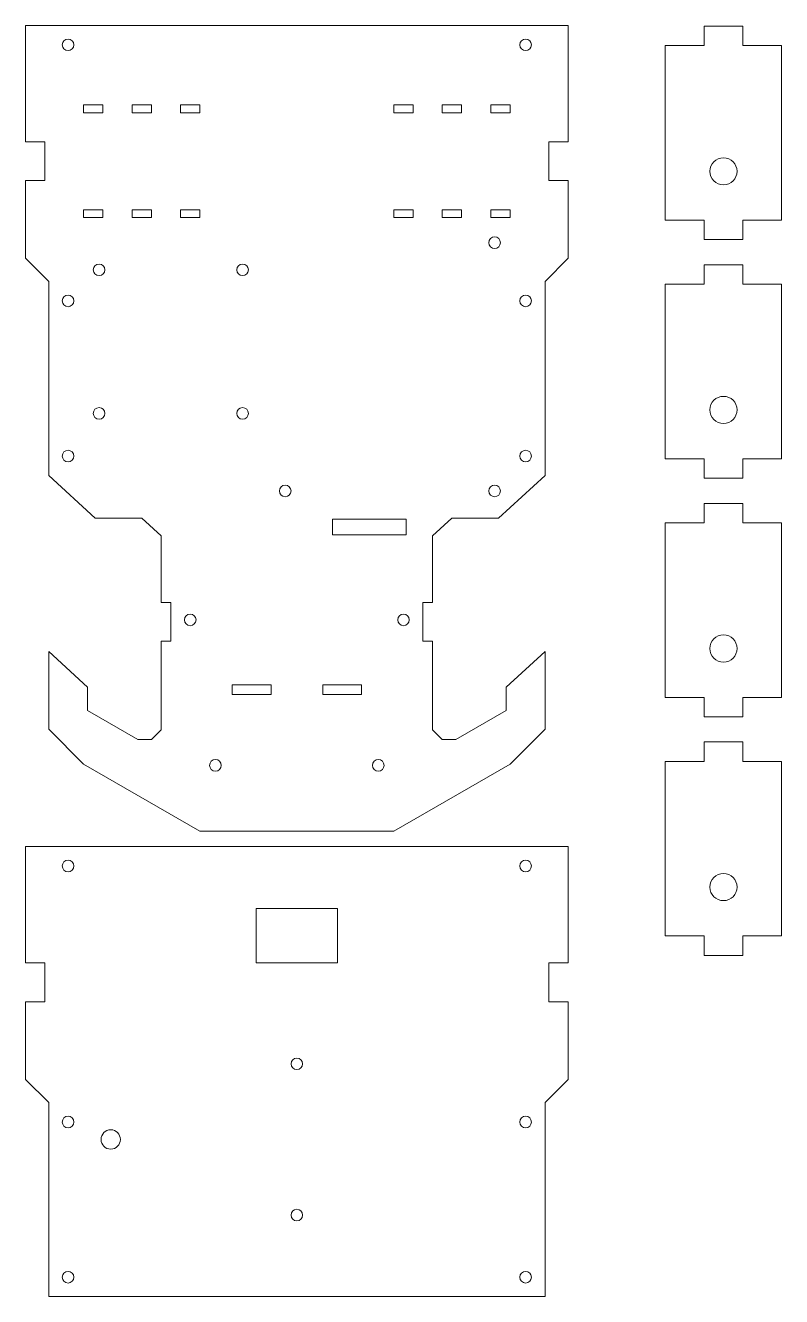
# Model space of a CAD drawing. Header units: millimetres. Extents: x 4 to 38, y -36.1 to -3.3.
# Drawn here: x 18.47 to 37.97, y -36.1 to -3.33 of the extents above; entities that cross this region are included whole.
import ezdxf

# ---------------------------------------------------------------- set-up
doc = ezdxf.new("R2010")
doc.units = ezdxf.units.MM
doc.header["$MEASUREMENT"] = 0
doc.layers.add('Layer 1', color=7, linetype='Continuous', lineweight=0)

msp = doc.modelspace()

# ---------------------------------------------------------------- linework, layer by layer
at = {"layer": 'Layer 1', "color": 18, "lineweight": 9, "true_color": 0x010101}
for points, knots in [([(32.471, -6.333), (32.471, -6.333), (32.471, -3.333), (32.471, -3.333), (32.471, -3.333), (18.471, -3.333), (18.471, -3.333), (18.471, -3.333), (18.471, -6.333), (18.471, -6.333), (18.471, -6.333), (18.971, -6.333), (18.971, -6.333), (18.971, -6.333), (18.971, -7.333), (18.971, -7.333), (18.971, -7.333), (18.471, -7.333), (18.471, -7.333), (18.471, -7.333), (18.471, -9.333), (18.471, -9.333), (18.471, -9.333), (19.071, -9.933), (19.071, -9.933), (19.071, -9.933), (19.071, -14.933), (19.071, -14.933), (19.071, -14.933), (20.271, -16.033), (20.271, -16.033), (20.271, -16.033), (21.471, -16.033), (21.471, -16.033), (21.471, -16.033), (21.971, -16.491), (21.971, -16.491), (21.971, -16.491), (21.971, -18.206), (21.971, -18.206), (21.971, -18.206), (22.221, -18.206), (22.221, -18.206), (22.221, -18.206), (22.221, -19.206), (22.221, -19.206), (22.221, -19.206), (21.971, -19.206), (21.971, -19.206), (21.971, -19.206), (21.971, -21.491), (21.971, -21.491), (21.971, -21.491), (21.721, -21.741), (21.721, -21.741), (21.721, -21.741), (21.371, -21.741), (21.371, -21.741), (21.371, -21.741), (20.071, -20.99), (20.071, -20.99), (20.071, -20.99), (20.071, -20.39), (20.071, -20.39), (20.071, -20.39), (19.071, -19.474), (19.071, -19.474), (19.071, -19.474), (19.071, -21.474), (19.071, -21.474), (19.071, -21.474), (19.971, -22.374), (19.971, -22.374), (19.971, -22.374), (22.971, -24.106), (22.971, -24.106), (22.971, -24.106), (27.971, -24.106), (27.971, -24.106), (27.971, -24.106), (30.971, -22.374), (30.971, -22.374), (30.971, -22.374), (31.871, -21.474), (31.871, -21.474), (31.871, -21.474), (31.871, -19.474), (31.871, -19.474), (31.871, -19.474), (30.871, -20.39), (30.871, -20.39), (30.871, -20.39), (30.871, -20.99), (30.871, -20.99), (30.871, -20.99), (29.571, -21.741), (29.571, -21.741), (29.571, -21.741), (29.221, -21.741), (29.221, -21.741), (29.221, -21.741), (28.971, -21.491), (28.971, -21.491), (28.971, -21.491), (28.971, -19.206), (28.971, -19.206), (28.971, -19.206), (28.721, -19.206), (28.721, -19.206), (28.721, -19.206), (28.721, -18.206), (28.721, -18.206), (28.721, -18.206), (28.971, -18.206), (28.971, -18.206), (28.971, -18.206), (28.971, -16.491), (28.971, -16.491), (28.971, -16.491), (29.471, -16.033), (29.471, -16.033), (29.471, -16.033), (30.671, -16.033), (30.671, -16.033), (30.671, -16.033), (31.871, -14.933), (31.871, -14.933), (31.871, -14.933), (31.871, -9.933), (31.871, -9.933), (31.871, -9.933), (32.471, -9.333), (32.471, -9.333), (32.471, -9.333), (32.471, -7.333), (32.471, -7.333), (32.471, -7.333), (31.971, -7.333), (31.971, -7.333), (31.971, -7.333), (31.971, -6.333), (31.971, -6.333), (31.971, -6.333), (32.471, -6.333), (32.471, -6.333)], [0, 0, 0, 0, 1, 1, 1, 2, 2, 2, 3, 3, 3, 4, 4, 4, 5, 5, 5, 6, 6, 6, 7, 7, 7, 8, 8, 8, 9, 9, 9, 10, 10, 10, 11, 11, 11, 12, 12, 12, 13, 13, 13, 14, 14, 14, 15, 15, 15, 16, 16, 16, 17, 17, 17, 18, 18, 18, 19, 19, 19, 20, 20, 20, 21, 21, 21, 22, 22, 22, 23, 23, 23, 24, 24, 24, 25, 25, 25, 26, 26, 26, 27, 27, 27, 28, 28, 28, 29, 29, 29, 30, 30, 30, 31, 31, 31, 32, 32, 32, 33, 33, 33, 34, 34, 34, 35, 35, 35, 36, 36, 36, 37, 37, 37, 38, 38, 38, 39, 39, 39, 40, 40, 40, 41, 41, 41, 42, 42, 42, 43, 43, 43, 44, 44, 44, 45, 45, 45, 46, 46, 46, 47, 47, 47, 48, 48, 48, 48]), ([(36.972, -3.854), (36.972, -3.854), (36.972, -3.354), (36.972, -3.354), (36.972, -3.354), (35.972, -3.354), (35.972, -3.354), (35.972, -3.354), (35.972, -3.854), (35.972, -3.854), (35.972, -3.854), (34.972, -3.854), (34.972, -3.854), (34.972, -3.854), (34.972, -8.354), (34.972, -8.354), (34.972, -8.354), (35.972, -8.354), (35.972, -8.354), (35.972, -8.354), (35.972, -8.854), (35.972, -8.854), (35.972, -8.854), (36.972, -8.854), (36.972, -8.854), (36.972, -8.854), (36.972, -8.354), (36.972, -8.354), (36.972, -8.354), (37.972, -8.354), (37.972, -8.354), (37.972, -8.354), (37.972, -3.854), (37.972, -3.854), (37.972, -3.854), (36.972, -3.854), (36.972, -3.854)], [0, 0, 0, 0, 1, 1, 1, 2, 2, 2, 3, 3, 3, 4, 4, 4, 5, 5, 5, 6, 6, 6, 7, 7, 7, 8, 8, 8, 9, 9, 9, 10, 10, 10, 11, 11, 11, 12, 12, 12, 12]), ([(19.571, -3.983), (19.489, -3.983), (19.421, -3.916), (19.421, -3.833), (19.421, -3.75), (19.489, -3.683), (19.571, -3.683), (19.654, -3.683), (19.721, -3.75), (19.721, -3.833), (19.721, -3.916), (19.654, -3.983), (19.571, -3.983)], [0, 0, 0, 0, 1, 1, 1, 2, 2, 2, 3, 3, 3, 4, 4, 4, 4]), ([(31.371, -3.983), (31.289, -3.983), (31.221, -3.916), (31.221, -3.833), (31.221, -3.75), (31.289, -3.683), (31.371, -3.683), (31.454, -3.683), (31.521, -3.75), (31.521, -3.833), (31.521, -3.916), (31.454, -3.983), (31.371, -3.983)], [0, 0, 0, 0, 1, 1, 1, 2, 2, 2, 3, 3, 3, 4, 4, 4, 4]), ([(19.971, -5.383), (19.971, -5.383), (20.471, -5.383), (20.471, -5.383), (20.471, -5.383), (20.471, -5.583), (20.471, -5.583), (20.471, -5.583), (19.971, -5.583), (19.971, -5.583), (19.971, -5.583), (19.971, -5.383), (19.971, -5.383)], [0, 0, 0, 0, 1, 1, 1, 2, 2, 2, 3, 3, 3, 4, 4, 4, 4]), ([(21.721, -5.583), (21.721, -5.583), (21.221, -5.583), (21.221, -5.583), (21.221, -5.583), (21.221, -5.383), (21.221, -5.383), (21.221, -5.383), (21.721, -5.383), (21.721, -5.383), (21.721, -5.383), (21.721, -5.583), (21.721, -5.583)], [0, 0, 0, 0, 1, 1, 1, 2, 2, 2, 3, 3, 3, 4, 4, 4, 4]), ([(22.971, -5.583), (22.971, -5.583), (22.471, -5.583), (22.471, -5.583), (22.471, -5.583), (22.471, -5.383), (22.471, -5.383), (22.471, -5.383), (22.971, -5.383), (22.971, -5.383), (22.971, -5.383), (22.971, -5.583), (22.971, -5.583)], [0, 0, 0, 0, 1, 1, 1, 2, 2, 2, 3, 3, 3, 4, 4, 4, 4]), ([(28.471, -5.583), (28.471, -5.583), (27.971, -5.583), (27.971, -5.583), (27.971, -5.583), (27.971, -5.383), (27.971, -5.383), (27.971, -5.383), (28.471, -5.383), (28.471, -5.383), (28.471, -5.383), (28.471, -5.583), (28.471, -5.583)], [0, 0, 0, 0, 1, 1, 1, 2, 2, 2, 3, 3, 3, 4, 4, 4, 4]), ([(29.721, -5.583), (29.721, -5.583), (29.221, -5.583), (29.221, -5.583), (29.221, -5.583), (29.221, -5.383), (29.221, -5.383), (29.221, -5.383), (29.721, -5.383), (29.721, -5.383), (29.721, -5.383), (29.721, -5.583), (29.721, -5.583)], [0, 0, 0, 0, 1, 1, 1, 2, 2, 2, 3, 3, 3, 4, 4, 4, 4]), ([(30.971, -5.583), (30.971, -5.583), (30.471, -5.583), (30.471, -5.583), (30.471, -5.583), (30.471, -5.383), (30.471, -5.383), (30.471, -5.383), (30.971, -5.383), (30.971, -5.383), (30.971, -5.383), (30.971, -5.583), (30.971, -5.583)], [0, 0, 0, 0, 1, 1, 1, 2, 2, 2, 3, 3, 3, 4, 4, 4, 4]), ([(36.472, -7.444), (36.278, -7.444), (36.122, -7.287), (36.122, -7.094), (36.122, -6.9), (36.278, -6.744), (36.472, -6.744), (36.665, -6.744), (36.822, -6.9), (36.822, -7.094), (36.822, -7.287), (36.665, -7.444), (36.472, -7.444)], [0, 0, 0, 0, 1, 1, 1, 2, 2, 2, 3, 3, 3, 4, 4, 4, 4]), ([(19.971, -8.083), (19.971, -8.083), (20.471, -8.083), (20.471, -8.083), (20.471, -8.083), (20.471, -8.283), (20.471, -8.283), (20.471, -8.283), (19.971, -8.283), (19.971, -8.283), (19.971, -8.283), (19.971, -8.083), (19.971, -8.083)], [0, 0, 0, 0, 1, 1, 1, 2, 2, 2, 3, 3, 3, 4, 4, 4, 4]), ([(21.721, -8.283), (21.721, -8.283), (21.221, -8.283), (21.221, -8.283), (21.221, -8.283), (21.221, -8.083), (21.221, -8.083), (21.221, -8.083), (21.721, -8.083), (21.721, -8.083), (21.721, -8.083), (21.721, -8.283), (21.721, -8.283)], [0, 0, 0, 0, 1, 1, 1, 2, 2, 2, 3, 3, 3, 4, 4, 4, 4]), ([(22.971, -8.283), (22.971, -8.283), (22.471, -8.283), (22.471, -8.283), (22.471, -8.283), (22.471, -8.083), (22.471, -8.083), (22.471, -8.083), (22.971, -8.083), (22.971, -8.083), (22.971, -8.083), (22.971, -8.283), (22.971, -8.283)], [0, 0, 0, 0, 1, 1, 1, 2, 2, 2, 3, 3, 3, 4, 4, 4, 4]), ([(28.471, -8.283), (28.471, -8.283), (27.971, -8.283), (27.971, -8.283), (27.971, -8.283), (27.971, -8.083), (27.971, -8.083), (27.971, -8.083), (28.471, -8.083), (28.471, -8.083), (28.471, -8.083), (28.471, -8.283), (28.471, -8.283)], [0, 0, 0, 0, 1, 1, 1, 2, 2, 2, 3, 3, 3, 4, 4, 4, 4]), ([(29.721, -8.283), (29.721, -8.283), (29.221, -8.283), (29.221, -8.283), (29.221, -8.283), (29.221, -8.083), (29.221, -8.083), (29.221, -8.083), (29.721, -8.083), (29.721, -8.083), (29.721, -8.083), (29.721, -8.283), (29.721, -8.283)], [0, 0, 0, 0, 1, 1, 1, 2, 2, 2, 3, 3, 3, 4, 4, 4, 4]), ([(30.971, -8.283), (30.971, -8.283), (30.471, -8.283), (30.471, -8.283), (30.471, -8.283), (30.471, -8.083), (30.471, -8.083), (30.471, -8.083), (30.971, -8.083), (30.971, -8.083), (30.971, -8.083), (30.971, -8.283), (30.971, -8.283)], [0, 0, 0, 0, 1, 1, 1, 2, 2, 2, 3, 3, 3, 4, 4, 4, 4]), ([(30.571, -9.083), (30.489, -9.083), (30.421, -9.016), (30.421, -8.933), (30.421, -8.85), (30.489, -8.783), (30.571, -8.783), (30.654, -8.783), (30.721, -8.85), (30.721, -8.933), (30.721, -9.016), (30.654, -9.083), (30.571, -9.083)], [0, 0, 0, 0, 1, 1, 1, 2, 2, 2, 3, 3, 3, 4, 4, 4, 4]), ([(20.371, -9.783), (20.288, -9.783), (20.221, -9.716), (20.221, -9.633), (20.221, -9.55), (20.288, -9.483), (20.371, -9.483), (20.454, -9.483), (20.521, -9.55), (20.521, -9.633), (20.521, -9.716), (20.454, -9.783), (20.371, -9.783)], [0, 0, 0, 0, 1, 1, 1, 2, 2, 2, 3, 3, 3, 4, 4, 4, 4]), ([(24.071, -9.483), (24.154, -9.483), (24.221, -9.55), (24.221, -9.633), (24.221, -9.716), (24.154, -9.783), (24.071, -9.783), (23.989, -9.783), (23.921, -9.716), (23.921, -9.633), (23.921, -9.55), (23.989, -9.483), (24.071, -9.483)], [0, 0, 0, 0, 1, 1, 1, 2, 2, 2, 3, 3, 3, 4, 4, 4, 4]), ([(36.972, -10.004), (36.972, -10.004), (36.972, -9.504), (36.972, -9.504), (36.972, -9.504), (35.972, -9.504), (35.972, -9.504), (35.972, -9.504), (35.972, -10.004), (35.972, -10.004), (35.972, -10.004), (34.972, -10.004), (34.972, -10.004), (34.972, -10.004), (34.972, -14.504), (34.972, -14.504), (34.972, -14.504), (35.972, -14.504), (35.972, -14.504), (35.972, -14.504), (35.972, -15.004), (35.972, -15.004), (35.972, -15.004), (36.972, -15.004), (36.972, -15.004), (36.972, -15.004), (36.972, -14.504), (36.972, -14.504), (36.972, -14.504), (37.972, -14.504), (37.972, -14.504), (37.972, -14.504), (37.972, -10.004), (37.972, -10.004), (37.972, -10.004), (36.972, -10.004), (36.972, -10.004)], [0, 0, 0, 0, 1, 1, 1, 2, 2, 2, 3, 3, 3, 4, 4, 4, 5, 5, 5, 6, 6, 6, 7, 7, 7, 8, 8, 8, 9, 9, 9, 10, 10, 10, 11, 11, 11, 12, 12, 12, 12]), ([(19.571, -10.583), (19.489, -10.583), (19.421, -10.516), (19.421, -10.433), (19.421, -10.35), (19.489, -10.283), (19.571, -10.283), (19.654, -10.283), (19.721, -10.35), (19.721, -10.433), (19.721, -10.516), (19.654, -10.583), (19.571, -10.583)], [0, 0, 0, 0, 1, 1, 1, 2, 2, 2, 3, 3, 3, 4, 4, 4, 4]), ([(31.371, -10.583), (31.289, -10.583), (31.221, -10.516), (31.221, -10.433), (31.221, -10.35), (31.289, -10.283), (31.371, -10.283), (31.454, -10.283), (31.521, -10.35), (31.521, -10.433), (31.521, -10.516), (31.454, -10.583), (31.371, -10.583)], [0, 0, 0, 0, 1, 1, 1, 2, 2, 2, 3, 3, 3, 4, 4, 4, 4]), ([(36.472, -13.594), (36.278, -13.594), (36.122, -13.437), (36.122, -13.244), (36.122, -13.05), (36.278, -12.894), (36.472, -12.894), (36.665, -12.894), (36.822, -13.05), (36.822, -13.244), (36.822, -13.437), (36.665, -13.594), (36.472, -13.594)], [0, 0, 0, 0, 1, 1, 1, 2, 2, 2, 3, 3, 3, 4, 4, 4, 4]), ([(20.371, -13.483), (20.288, -13.483), (20.221, -13.416), (20.221, -13.333), (20.221, -13.25), (20.288, -13.183), (20.371, -13.183), (20.454, -13.183), (20.521, -13.25), (20.521, -13.333), (20.521, -13.416), (20.454, -13.483), (20.371, -13.483)], [0, 0, 0, 0, 1, 1, 1, 2, 2, 2, 3, 3, 3, 4, 4, 4, 4]), ([(24.071, -13.183), (24.154, -13.183), (24.221, -13.25), (24.221, -13.333), (24.221, -13.416), (24.154, -13.483), (24.071, -13.483), (23.989, -13.483), (23.921, -13.416), (23.921, -13.333), (23.921, -13.25), (23.989, -13.183), (24.071, -13.183)], [0, 0, 0, 0, 1, 1, 1, 2, 2, 2, 3, 3, 3, 4, 4, 4, 4]), ([(19.571, -14.583), (19.489, -14.583), (19.421, -14.516), (19.421, -14.433), (19.421, -14.35), (19.489, -14.283), (19.571, -14.283), (19.654, -14.283), (19.721, -14.35), (19.721, -14.433), (19.721, -14.516), (19.654, -14.583), (19.571, -14.583)], [0, 0, 0, 0, 1, 1, 1, 2, 2, 2, 3, 3, 3, 4, 4, 4, 4]), ([(31.371, -14.583), (31.289, -14.583), (31.221, -14.516), (31.221, -14.433), (31.221, -14.35), (31.289, -14.283), (31.371, -14.283), (31.454, -14.283), (31.521, -14.35), (31.521, -14.433), (31.521, -14.516), (31.454, -14.583), (31.371, -14.583)], [0, 0, 0, 0, 1, 1, 1, 2, 2, 2, 3, 3, 3, 4, 4, 4, 4]), ([(25.171, -15.483), (25.089, -15.483), (25.021, -15.415), (25.021, -15.333), (25.021, -15.25), (25.089, -15.183), (25.171, -15.183), (25.254, -15.183), (25.321, -15.25), (25.321, -15.333), (25.321, -15.415), (25.254, -15.483), (25.171, -15.483)], [0, 0, 0, 0, 1, 1, 1, 2, 2, 2, 3, 3, 3, 4, 4, 4, 4]), ([(30.571, -15.483), (30.489, -15.483), (30.421, -15.415), (30.421, -15.333), (30.421, -15.25), (30.489, -15.183), (30.571, -15.183), (30.654, -15.183), (30.721, -15.25), (30.721, -15.333), (30.721, -15.415), (30.654, -15.483), (30.571, -15.483)], [0, 0, 0, 0, 1, 1, 1, 2, 2, 2, 3, 3, 3, 4, 4, 4, 4]), ([(36.972, -16.154), (36.972, -16.154), (36.972, -15.654), (36.972, -15.654), (36.972, -15.654), (35.972, -15.654), (35.972, -15.654), (35.972, -15.654), (35.972, -16.154), (35.972, -16.154), (35.972, -16.154), (34.972, -16.154), (34.972, -16.154), (34.972, -16.154), (34.972, -20.654), (34.972, -20.654), (34.972, -20.654), (35.972, -20.654), (35.972, -20.654), (35.972, -20.654), (35.972, -21.154), (35.972, -21.154), (35.972, -21.154), (36.972, -21.154), (36.972, -21.154), (36.972, -21.154), (36.972, -20.654), (36.972, -20.654), (36.972, -20.654), (37.972, -20.654), (37.972, -20.654), (37.972, -20.654), (37.972, -16.154), (37.972, -16.154), (37.972, -16.154), (36.972, -16.154), (36.972, -16.154)], [0, 0, 0, 0, 1, 1, 1, 2, 2, 2, 3, 3, 3, 4, 4, 4, 5, 5, 5, 6, 6, 6, 7, 7, 7, 8, 8, 8, 9, 9, 9, 10, 10, 10, 11, 11, 11, 12, 12, 12, 12]), ([(26.391, -16.462), (26.391, -16.462), (26.391, -16.062), (26.391, -16.062), (26.391, -16.062), (28.291, -16.062), (28.291, -16.062), (28.291, -16.062), (28.291, -16.462), (28.291, -16.462), (28.291, -16.462), (26.391, -16.462), (26.391, -16.462)], [0, 0, 0, 0, 1, 1, 1, 2, 2, 2, 3, 3, 3, 4, 4, 4, 4]), ([(22.721, -18.806), (22.639, -18.806), (22.571, -18.739), (22.571, -18.656), (22.571, -18.573), (22.639, -18.506), (22.721, -18.506), (22.804, -18.506), (22.871, -18.573), (22.871, -18.656), (22.871, -18.739), (22.804, -18.806), (22.721, -18.806)], [0, 0, 0, 0, 1, 1, 1, 2, 2, 2, 3, 3, 3, 4, 4, 4, 4]), ([(28.221, -18.806), (28.138, -18.806), (28.071, -18.739), (28.071, -18.656), (28.071, -18.573), (28.138, -18.506), (28.221, -18.506), (28.304, -18.506), (28.371, -18.573), (28.371, -18.656), (28.371, -18.739), (28.304, -18.806), (28.221, -18.806)], [0, 0, 0, 0, 1, 1, 1, 2, 2, 2, 3, 3, 3, 4, 4, 4, 4]), ([(36.472, -19.744), (36.278, -19.744), (36.122, -19.587), (36.122, -19.394), (36.122, -19.2), (36.278, -19.044), (36.472, -19.044), (36.665, -19.044), (36.822, -19.2), (36.822, -19.394), (36.822, -19.587), (36.665, -19.744), (36.472, -19.744)], [0, 0, 0, 0, 1, 1, 1, 2, 2, 2, 3, 3, 3, 4, 4, 4, 4]), ([(24.805, -20.581), (24.805, -20.581), (23.805, -20.581), (23.805, -20.581), (23.805, -20.581), (23.805, -20.331), (23.805, -20.331), (23.805, -20.331), (24.805, -20.331), (24.805, -20.331), (24.805, -20.331), (24.805, -20.581), (24.805, -20.581)], [0, 0, 0, 0, 1, 1, 1, 2, 2, 2, 3, 3, 3, 4, 4, 4, 4]), ([(27.138, -20.581), (27.138, -20.581), (26.138, -20.581), (26.138, -20.581), (26.138, -20.581), (26.138, -20.331), (26.138, -20.331), (26.138, -20.331), (27.138, -20.331), (27.138, -20.331), (27.138, -20.331), (27.138, -20.581), (27.138, -20.581)], [0, 0, 0, 0, 1, 1, 1, 2, 2, 2, 3, 3, 3, 4, 4, 4, 4]), ([(36.972, -22.304), (36.972, -22.304), (36.972, -21.804), (36.972, -21.804), (36.972, -21.804), (35.972, -21.804), (35.972, -21.804), (35.972, -21.804), (35.972, -22.304), (35.972, -22.304), (35.972, -22.304), (34.972, -22.304), (34.972, -22.304), (34.972, -22.304), (34.972, -26.804), (34.972, -26.804), (34.972, -26.804), (35.972, -26.804), (35.972, -26.804), (35.972, -26.804), (35.972, -27.304), (35.972, -27.304), (35.972, -27.304), (36.972, -27.304), (36.972, -27.304), (36.972, -27.304), (36.972, -26.804), (36.972, -26.804), (36.972, -26.804), (37.972, -26.804), (37.972, -26.804), (37.972, -26.804), (37.972, -22.304), (37.972, -22.304), (37.972, -22.304), (36.972, -22.304), (36.972, -22.304)], [0, 0, 0, 0, 1, 1, 1, 2, 2, 2, 3, 3, 3, 4, 4, 4, 5, 5, 5, 6, 6, 6, 7, 7, 7, 8, 8, 8, 9, 9, 9, 10, 10, 10, 11, 11, 11, 12, 12, 12, 12]), ([(23.371, -22.556), (23.288, -22.556), (23.221, -22.489), (23.221, -22.406), (23.221, -22.323), (23.288, -22.256), (23.371, -22.256), (23.454, -22.256), (23.521, -22.323), (23.521, -22.406), (23.521, -22.489), (23.454, -22.556), (23.371, -22.556)], [0, 0, 0, 0, 1, 1, 1, 2, 2, 2, 3, 3, 3, 4, 4, 4, 4]), ([(27.571, -22.556), (27.488, -22.556), (27.421, -22.489), (27.421, -22.406), (27.421, -22.323), (27.488, -22.256), (27.571, -22.256), (27.654, -22.256), (27.721, -22.323), (27.721, -22.406), (27.721, -22.489), (27.654, -22.556), (27.571, -22.556)], [0, 0, 0, 0, 1, 1, 1, 2, 2, 2, 3, 3, 3, 4, 4, 4, 4]), ([(32.471, -27.5), (32.471, -27.5), (32.471, -24.5), (32.471, -24.5), (32.471, -24.5), (18.471, -24.5), (18.471, -24.5), (18.471, -24.5), (18.471, -27.5), (18.471, -27.5), (18.471, -27.5), (18.971, -27.5), (18.971, -27.5), (18.971, -27.5), (18.971, -28.5), (18.971, -28.5), (18.971, -28.5), (18.471, -28.5), (18.471, -28.5), (18.471, -28.5), (18.471, -30.5), (18.471, -30.5), (18.471, -30.5), (19.071, -31.1), (19.071, -31.1), (19.071, -31.1), (19.071, -36.1), (19.071, -36.1), (19.071, -36.1), (31.871, -36.1), (31.871, -36.1), (31.871, -36.1), (31.871, -31.1), (31.871, -31.1), (31.871, -31.1), (32.471, -30.5), (32.471, -30.5), (32.471, -30.5), (32.471, -28.5), (32.471, -28.5), (32.471, -28.5), (31.971, -28.5), (31.971, -28.5), (31.971, -28.5), (31.971, -27.5), (31.971, -27.5), (31.971, -27.5), (32.471, -27.5), (32.471, -27.5)], [0, 0, 0, 0, 1, 1, 1, 2, 2, 2, 3, 3, 3, 4, 4, 4, 5, 5, 5, 6, 6, 6, 7, 7, 7, 8, 8, 8, 9, 9, 9, 10, 10, 10, 11, 11, 11, 12, 12, 12, 13, 13, 13, 14, 14, 14, 15, 15, 15, 16, 16, 16, 16]), ([(19.571, -25.15), (19.489, -25.15), (19.421, -25.083), (19.421, -25), (19.421, -24.917), (19.489, -24.85), (19.571, -24.85), (19.654, -24.85), (19.721, -24.917), (19.721, -25), (19.721, -25.083), (19.654, -25.15), (19.571, -25.15)], [0, 0, 0, 0, 1, 1, 1, 2, 2, 2, 3, 3, 3, 4, 4, 4, 4]), ([(31.371, -25.15), (31.289, -25.15), (31.221, -25.083), (31.221, -25), (31.221, -24.917), (31.289, -24.85), (31.371, -24.85), (31.454, -24.85), (31.521, -24.917), (31.521, -25), (31.521, -25.083), (31.454, -25.15), (31.371, -25.15)], [0, 0, 0, 0, 1, 1, 1, 2, 2, 2, 3, 3, 3, 4, 4, 4, 4]), ([(36.472, -25.894), (36.278, -25.894), (36.122, -25.737), (36.122, -25.544), (36.122, -25.35), (36.278, -25.194), (36.472, -25.194), (36.665, -25.194), (36.822, -25.35), (36.822, -25.544), (36.822, -25.737), (36.665, -25.894), (36.472, -25.894)], [0, 0, 0, 0, 1, 1, 1, 2, 2, 2, 3, 3, 3, 4, 4, 4, 4]), ([(26.521, -27.5), (26.521, -27.5), (24.421, -27.5), (24.421, -27.5), (24.421, -27.5), (24.421, -26.1), (24.421, -26.1), (24.421, -26.1), (26.521, -26.1), (26.521, -26.1), (26.521, -26.1), (26.521, -27.5), (26.521, -27.5)], [0, 0, 0, 0, 1, 1, 1, 2, 2, 2, 3, 3, 3, 4, 4, 4, 4]), ([(25.471, -30.25), (25.388, -30.25), (25.321, -30.183), (25.321, -30.1), (25.321, -30.017), (25.388, -29.95), (25.471, -29.95), (25.554, -29.95), (25.621, -30.017), (25.621, -30.1), (25.621, -30.183), (25.554, -30.25), (25.471, -30.25)], [0, 0, 0, 0, 1, 1, 1, 2, 2, 2, 3, 3, 3, 4, 4, 4, 4]), ([(19.571, -31.75), (19.489, -31.75), (19.421, -31.683), (19.421, -31.6), (19.421, -31.517), (19.489, -31.45), (19.571, -31.45), (19.654, -31.45), (19.721, -31.517), (19.721, -31.6), (19.721, -31.683), (19.654, -31.75), (19.571, -31.75)], [0, 0, 0, 0, 1, 1, 1, 2, 2, 2, 3, 3, 3, 4, 4, 4, 4]), ([(31.371, -31.75), (31.289, -31.75), (31.221, -31.683), (31.221, -31.6), (31.221, -31.517), (31.289, -31.45), (31.371, -31.45), (31.454, -31.45), (31.521, -31.517), (31.521, -31.6), (31.521, -31.683), (31.454, -31.75), (31.371, -31.75)], [0, 0, 0, 0, 1, 1, 1, 2, 2, 2, 3, 3, 3, 4, 4, 4, 4]), ([(20.671, -32.3), (20.533, -32.3), (20.421, -32.188), (20.421, -32.05), (20.421, -31.912), (20.533, -31.8), (20.671, -31.8), (20.809, -31.8), (20.921, -31.912), (20.921, -32.05), (20.921, -32.188), (20.809, -32.3), (20.671, -32.3)], [0, 0, 0, 0, 1, 1, 1, 2, 2, 2, 3, 3, 3, 4, 4, 4, 4]), ([(25.471, -34.15), (25.388, -34.15), (25.321, -34.083), (25.321, -34), (25.321, -33.917), (25.388, -33.85), (25.471, -33.85), (25.554, -33.85), (25.621, -33.917), (25.621, -34), (25.621, -34.083), (25.554, -34.15), (25.471, -34.15)], [0, 0, 0, 0, 1, 1, 1, 2, 2, 2, 3, 3, 3, 4, 4, 4, 4]), ([(19.571, -35.75), (19.489, -35.75), (19.421, -35.683), (19.421, -35.6), (19.421, -35.517), (19.489, -35.45), (19.571, -35.45), (19.654, -35.45), (19.721, -35.517), (19.721, -35.6), (19.721, -35.683), (19.654, -35.75), (19.571, -35.75)], [0, 0, 0, 0, 1, 1, 1, 2, 2, 2, 3, 3, 3, 4, 4, 4, 4]), ([(31.371, -35.75), (31.289, -35.75), (31.221, -35.683), (31.221, -35.6), (31.221, -35.517), (31.289, -35.45), (31.371, -35.45), (31.454, -35.45), (31.521, -35.517), (31.521, -35.6), (31.521, -35.683), (31.454, -35.75), (31.371, -35.75)], [0, 0, 0, 0, 1, 1, 1, 2, 2, 2, 3, 3, 3, 4, 4, 4, 4])]:
    msp.add_open_spline(points, degree=3, knots=knots, dxfattribs=at)

doc.saveas('drawing.dxf')
